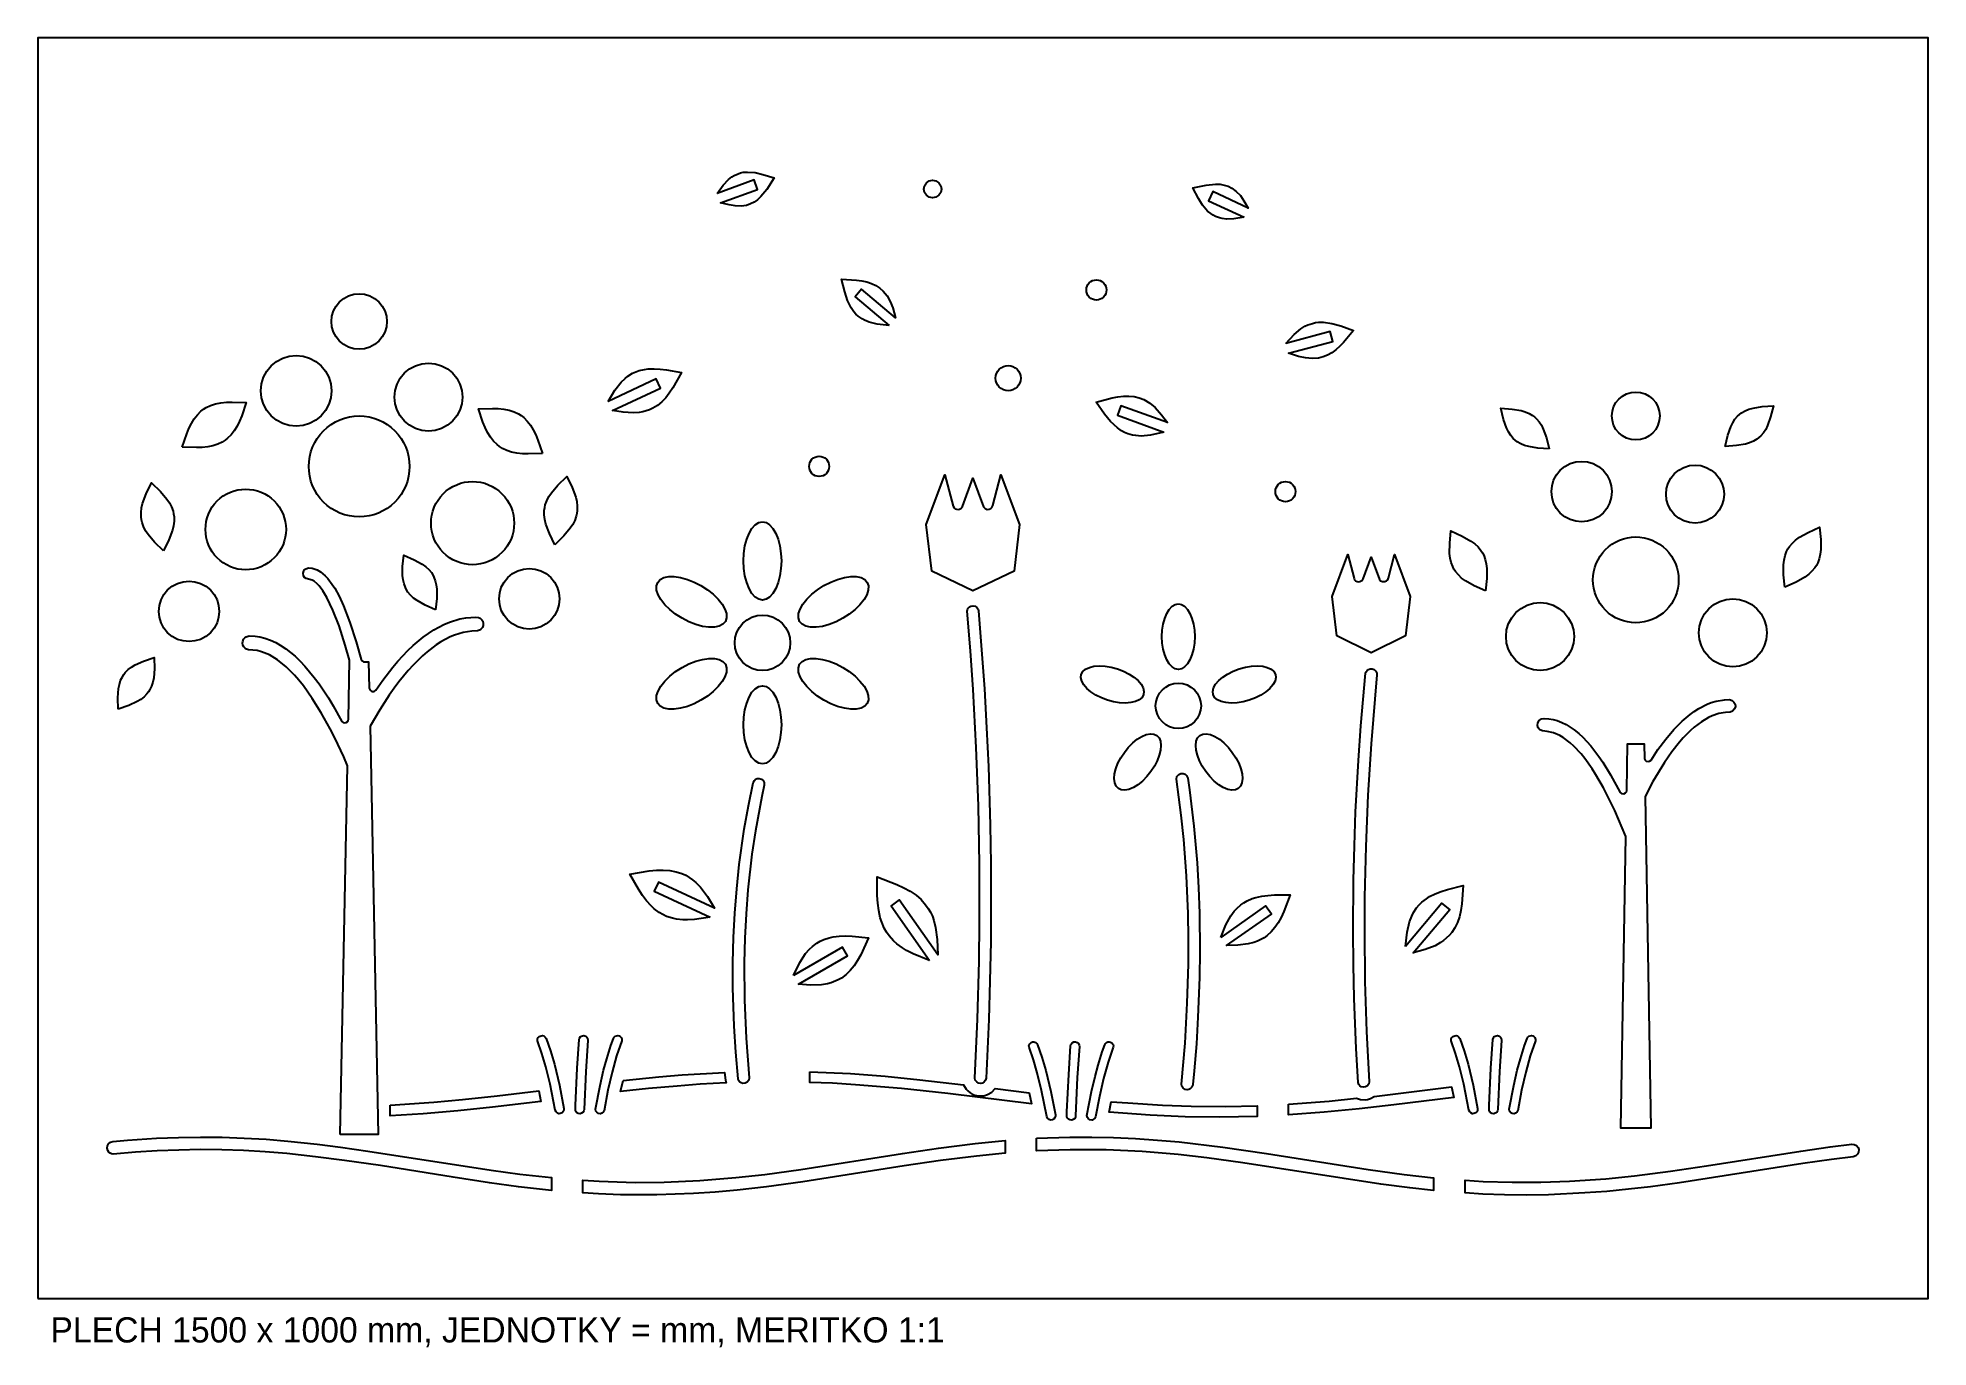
# Model space of a CAD drawing. Extents: x 0 to 1500, y -39 to 1000.
import ezdxf

# ---------------------------------------------------------------- set-up
doc = ezdxf.new("R2010")
doc.units = 0
doc.layers.add('CUT', color=1, linetype='Continuous')
doc.layers.add('SHEET', color=5, linetype='Continuous')

msp = doc.modelspace()

# ---------------------------------------------------------------- linework, layer by layer
at = {"layer": 'CUT'}
for points in [[(539.1, 876.6), (543.8, 883.2), (548, 887.6), (550.7, 889.7), (552.6, 890.9), (555.6, 892.2), (557.6, 892.9), (559.8, 893.3), (563.1, 893.5), (569.1, 893.1), (575.3, 891.7), (584.4, 888.9), (578.5, 879.8), (573.7, 874), (571.1, 871.6), (568.4, 869.7), (565.5, 868.2), (562.4, 867.1), (558, 866.5), (553.3, 866.6), (548.5, 867.4), (541.8, 869.1), (571.1, 879.8), (568.4, 887.3), (539.1, 876.6)], [(717, 880), (716.5, 877.3), (714.9, 875.1), (712.7, 873.5), (710, 873), (707.3, 873.5), (705.1, 875.1), (703.5, 877.3), (703, 880), (703.5, 882.7), (705.1, 884.9), (707.3, 886.5), (710, 887), (712.7, 886.5), (714.9, 884.9), (716.5, 882.7), (717, 880)], [(957.2, 857.6), (949.1, 856.3), (943.1, 856.1), (939.7, 856.6), (937.6, 857.1), (934.5, 858.2), (932.6, 859.2), (930.8, 860.5), (928.2, 862.6), (924.3, 867.2), (920.9, 872.6), (916.4, 881), (927, 883.2), (934.5, 883.9), (938.1, 883.8), (941.4, 883.2), (944.5, 882.2), (947.4, 880.8), (951, 878.1), (954.2, 874.8), (957.1, 870.8), (960.5, 864.8), (932.3, 878), (928.9, 870.8), (957.2, 857.6)], [(277, 775), (276.6, 770.7), (275.3, 766.6), (273.3, 762.8), (270.6, 759.4), (267.2, 756.7), (263.4, 754.7), (259.3, 753.4), (255, 753), (250.7, 753.4), (246.6, 754.7), (242.8, 756.7), (239.4, 759.4), (236.7, 762.8), (234.7, 766.6), (233.4, 770.7), (233, 775), (233.4, 779.3), (234.7, 783.4), (236.7, 787.2), (239.4, 790.6), (242.8, 793.3), (246.6, 795.3), (250.7, 796.6), (255, 797), (259.3, 796.6), (263.4, 795.3), (267.2, 793.3), (270.6, 790.6), (273.3, 787.2), (275.3, 783.4), (276.6, 779.3), (277, 775)], [(675.5, 771.7), (666.1, 772.8), (659.6, 774.5), (656.1, 776), (654, 777.2), (651, 779.3), (649.2, 780.9), (647.6, 782.7), (645.4, 785.8), (642.5, 791.7), (640.3, 798.5), (637.8, 808.6), (649.7, 807.8), (653.9, 807.2), (657.9, 806.3), (661.6, 805.1), (665, 803.5), (668.1, 801.5), (670.8, 799.1), (673.9, 795.2), (676.4, 790.7), (678.4, 785.7), (680.7, 777.9), (653.7, 800.5), (648.5, 794.4), (675.5, 771.7)], [(848, 800), (847.8, 798.4), (847.4, 796.9), (846.7, 795.6), (845.7, 794.3), (844.4, 793.3), (843.1, 792.6), (841.6, 792.2), (840, 792), (838.4, 792.2), (836.9, 792.6), (835.6, 793.3), (834.3, 794.3), (833.3, 795.6), (832.6, 796.9), (832.2, 798.4), (832, 800), (832.2, 801.6), (832.6, 803.1), (833.3, 804.4), (834.3, 805.7), (835.6, 806.7), (836.9, 807.4), (838.4, 807.8), (840, 808), (841.6, 807.8), (843.1, 807.4), (844.4, 806.7), (845.7, 805.7), (846.7, 804.4), (847.4, 803.1), (847.8, 801.6), (848, 800)], [(990.4, 757.5), (996.9, 764.7), (1002.2, 769.1), (1005.5, 771.2), (1007.8, 772.3), (1011.4, 773.5), (1013.8, 774.1), (1016.3, 774.4), (1020.2, 774.4), (1026.9, 773.4), (1033.9, 771.5), (1044, 767.8), (1036.1, 758.4), (1033.1, 755.3), (1029.9, 752.5), (1026.7, 750.1), (1023.3, 748.2), (1019.8, 746.8), (1016.2, 745.9), (1011.1, 745.6), (1005.8, 746), (1000.3, 747.2), (992.4, 749.8), (1027.6, 759.2), (1025.6, 767), (990.4, 757.5)], [(233, 720), (232.5, 714.5), (230.9, 709.3), (228.3, 704.4), (224.8, 700.2), (220.6, 696.7), (215.7, 694.1), (210.5, 692.5), (205, 692), (199.5, 692.5), (194.3, 694.1), (189.4, 696.7), (185.2, 700.2), (181.7, 704.4), (179.1, 709.3), (177.5, 714.5), (177, 720), (177.5, 725.5), (179.1, 730.7), (181.7, 735.6), (185.2, 739.8), (189.4, 743.3), (194.3, 745.9), (199.5, 747.5), (205, 748), (210.5, 747.5), (215.7, 745.9), (220.6, 743.3), (224.8, 739.8), (228.3, 735.6), (230.9, 730.7), (232.5, 725.5), (233, 720)], [(337, 715), (336.5, 709.7), (334.9, 704.7), (332.4, 700), (329.1, 695.9), (325, 692.6), (320.3, 690.1), (315.3, 688.5), (310, 688), (304.7, 688.5), (299.7, 690.1), (295, 692.6), (290.9, 695.9), (287.6, 700), (285.1, 704.7), (283.5, 709.7), (283, 715), (283.5, 720.3), (285.1, 725.3), (287.6, 730), (290.9, 734.1), (295, 737.4), (299.7, 739.9), (304.7, 741.5), (310, 742), (315.3, 741.5), (320.3, 739.9), (325, 737.4), (329.1, 734.1), (332.4, 730), (334.9, 725.3), (336.5, 720.3), (337, 715)], [(452.5, 711.6), (457.9, 720.4), (462.8, 726.7), (466, 729.8), (468.3, 731.6), (472, 733.9), (474.5, 735.1), (477.2, 736), (481.5, 737), (484.4, 737.3), (489, 737.5), (493.9, 737.2), (498.8, 736.6), (510.8, 734.4), (503.9, 722.3), (501.1, 718.2), (498.2, 714.5), (495.1, 711.2), (491.7, 708.4), (488, 706.1), (485.5, 704.9), (480, 703.3), (477.1, 702.8), (472.5, 702.5), (464.5, 703), (455.9, 704.3), (494, 722.1), (490.6, 729.4), (452.5, 711.6)], [(780, 730), (779.8, 728), (779.2, 726.2), (778.3, 724.4), (777.1, 722.9), (775.6, 721.7), (773.8, 720.8), (772, 720.2), (770, 720), (768, 720.2), (766.2, 720.8), (764.4, 721.7), (762.9, 722.9), (761.7, 724.4), (760.8, 726.2), (760.2, 728), (760, 730), (760.2, 732), (760.8, 733.8), (761.7, 735.6), (762.9, 737.1), (764.4, 738.3), (766.2, 739.2), (768, 739.8), (770, 740), (772, 739.8), (773.8, 739.2), (775.6, 738.3), (777.1, 737.1), (778.3, 735.6), (779.2, 733.8), (779.8, 732), (780, 730)], [(114.6, 675.2), (118.2, 685.8), (119.9, 690.1), (121.9, 694.1), (124.1, 697.7), (126.6, 700.9), (129.4, 703.7), (131.4, 705.3), (133.6, 706.7), (137.1, 708.3), (141, 709.6), (145.2, 710.4), (149.6, 710.9), (154.2, 711), (165.4, 710.8), (161.8, 700.2), (160.1, 695.9), (158.1, 691.9), (155.9, 688.3), (153.4, 685.1), (150.6, 682.3), (148.6, 680.7), (146.4, 679.3), (142.9, 677.7), (139, 676.4), (134.8, 675.6), (130.4, 675.1), (125.8, 675), (114.6, 675.2)], [(400.4, 670.2), (389.2, 670), (384.6, 670.1), (380.2, 670.6), (376, 671.4), (372.1, 672.7), (368.6, 674.3), (366.4, 675.7), (364.4, 677.3), (361.6, 680.1), (359.1, 683.3), (356.9, 686.9), (354.9, 690.9), (353.2, 695.2), (349.6, 705.8), (360.8, 706), (365.4, 705.9), (369.8, 705.4), (374, 704.6), (377.9, 703.3), (381.4, 701.7), (383.6, 700.3), (385.6, 698.7), (388.4, 695.9), (390.9, 692.7), (393.1, 689.1), (395.1, 685.1), (396.8, 680.8), (400.4, 670.2)], [(893.5, 687.2), (882.9, 684.8), (875.6, 684.1), (871.4, 684.4), (868.7, 684.8), (864.9, 685.9), (862.4, 686.9), (860, 688.2), (856.6, 690.6), (851.3, 695.5), (846.4, 701.5), (839.9, 710.9), (852.5, 714.3), (857.1, 715.2), (861.5, 715.7), (865.8, 715.8), (869.9, 715.4), (873.9, 714.5), (877.6, 713.1), (882.3, 710.3), (886.6, 706.6), (891.6, 701), (896.3, 694.7), (859.3, 708.1), (856.6, 700.6), (893.5, 687.2)], [(1199.2, 673.9), (1190.2, 674.6), (1183, 675.7), (1179.7, 676.7), (1176.7, 677.9), (1173.9, 679.5), (1172.3, 680.8), (1170.8, 682.2), (1168.7, 684.6), (1166.9, 687.4), (1165.4, 690.5), (1163, 697.3), (1160.8, 706.1), (1169.8, 705.4), (1177, 704.3), (1180.3, 703.3), (1183.3, 702.1), (1186.1, 700.5), (1187.7, 699.2), (1189.2, 697.8), (1191.3, 695.4), (1193.1, 692.6), (1194.6, 689.5), (1197, 682.7), (1199.2, 673.9)], [(1287, 700), (1286.6, 696.3), (1285.6, 692.7), (1283.8, 689.4), (1281.4, 686.6), (1278.6, 684.2), (1275.3, 682.4), (1271.7, 681.4), (1268, 681), (1264.3, 681.4), (1260.7, 682.4), (1257.4, 684.2), (1254.6, 686.6), (1252.2, 689.4), (1250.4, 692.7), (1249.4, 696.3), (1249, 700), (1249.4, 703.7), (1250.4, 707.3), (1252.2, 710.6), (1254.6, 713.4), (1257.4, 715.8), (1260.7, 717.6), (1264.3, 718.6), (1268, 719), (1271.7, 718.6), (1275.3, 717.6), (1278.6, 715.8), (1281.4, 713.4), (1283.8, 710.6), (1285.6, 707.3), (1286.6, 703.7), (1287, 700)], [(1338.8, 675.9), (1341, 684.7), (1343.4, 691.5), (1344.9, 694.6), (1346.7, 697.4), (1348.8, 699.8), (1350.3, 701.2), (1351.9, 702.5), (1354.7, 704.1), (1357.7, 705.3), (1361, 706.3), (1368.2, 707.4), (1377.2, 708.1), (1375, 699.3), (1372.6, 692.5), (1371.1, 689.4), (1369.3, 686.6), (1367.2, 684.2), (1365.7, 682.8), (1364.1, 681.5), (1361.3, 679.9), (1358.3, 678.7), (1355, 677.7), (1347.8, 676.6), (1338.8, 675.9)], [(295, 660), (294.8, 656.1), (294.2, 652.2), (293.3, 648.4), (292, 644.7), (290.3, 641.1), (288.3, 637.8), (285.9, 634.6), (283.3, 631.7), (280.4, 629.1), (277.2, 626.7), (273.9, 624.7), (270.3, 623), (266.6, 621.7), (262.8, 620.8), (258.9, 620.2), (255, 620), (251.1, 620.2), (247.2, 620.8), (243.4, 621.7), (239.7, 623), (236.1, 624.7), (232.8, 626.7), (229.6, 629.1), (226.7, 631.7), (224.1, 634.6), (221.7, 637.8), (219.7, 641.1), (218, 644.7), (216.7, 648.4), (215.8, 652.2), (215.2, 656.1), (215, 660), (215.2, 663.9), (215.8, 667.8), (216.7, 671.6), (218, 675.3), (219.7, 678.9), (221.7, 682.2), (224.1, 685.4), (226.7, 688.3), (229.6, 690.9), (232.8, 693.3), (236.1, 695.3), (239.7, 697), (243.4, 698.3), (247.2, 699.2), (251.1, 699.8), (255, 700), (258.9, 699.8), (262.8, 699.2), (266.6, 698.3), (270.3, 697), (273.9, 695.3), (277.2, 693.3), (280.4, 690.9), (283.3, 688.3), (285.9, 685.4), (288.3, 682.2), (290.3, 678.9), (292, 675.3), (293.3, 671.6), (294.2, 667.8), (294.8, 663.9), (295, 660)], [(628, 660), (627.8, 658.4), (627.4, 656.9), (626.7, 655.6), (625.7, 654.3), (624.4, 653.3), (623.1, 652.6), (621.6, 652.2), (620, 652), (618.4, 652.2), (616.9, 652.6), (615.6, 653.3), (614.3, 654.3), (613.3, 655.6), (612.6, 656.9), (612.2, 658.4), (612, 660), (612.2, 661.6), (612.6, 663.1), (613.3, 664.4), (614.3, 665.7), (615.6, 666.7), (616.9, 667.4), (618.4, 667.8), (620, 668), (621.6, 667.8), (623.1, 667.4), (624.4, 666.7), (625.7, 665.7), (626.7, 664.4), (627.4, 663.1), (627.8, 661.6), (628, 660)], [(1249, 640), (1248.5, 635.3), (1247.2, 630.8), (1245, 626.7), (1242, 623), (1238.3, 620), (1234.2, 617.8), (1229.7, 616.5), (1225, 616), (1220.3, 616.5), (1215.8, 617.8), (1211.7, 620), (1208, 623), (1205, 626.7), (1202.8, 630.8), (1201.5, 635.3), (1201, 640), (1201.5, 644.7), (1202.8, 649.2), (1205, 653.3), (1208, 657), (1211.7, 660), (1215.8, 662.2), (1220.3, 663.5), (1225, 664), (1229.7, 663.5), (1234.2, 662.2), (1238.3, 660), (1242, 657), (1245, 653.3), (1247.2, 649.2), (1248.5, 644.7), (1249, 640)], [(1338, 638), (1337.6, 633.5), (1336.2, 629.2), (1334.1, 625.2), (1331.3, 621.7), (1327.8, 618.9), (1323.8, 616.8), (1319.5, 615.4), (1315, 615), (1310.5, 615.4), (1306.2, 616.8), (1302.2, 618.9), (1298.7, 621.7), (1295.9, 625.2), (1293.8, 629.2), (1292.4, 633.5), (1292, 638), (1292.4, 642.5), (1293.8, 646.8), (1295.9, 650.8), (1298.7, 654.3), (1302.2, 657.1), (1306.2, 659.2), (1310.5, 660.6), (1315, 661), (1319.5, 660.6), (1323.8, 659.2), (1327.8, 657.1), (1331.3, 654.3), (1334.1, 650.8), (1336.2, 646.8), (1337.6, 642.5), (1338, 638)], [(99.8, 592.9), (92.7, 599.8), (87.6, 605.9), (85.5, 609), (83.9, 612.2), (82.7, 615.5), (82.2, 617.7), (81.9, 620), (81.9, 623.5), (82.3, 627.1), (83.2, 630.7), (86, 638.2), (90.2, 647.1), (97.3, 640.2), (102.4, 634.1), (104.5, 631), (106.1, 627.8), (107.3, 624.5), (107.8, 622.3), (108.1, 620), (108.1, 616.5), (107.7, 612.9), (106.8, 609.3), (104, 601.8), (99.8, 592.9)], [(378, 615), (377.8, 611.8), (377.4, 608.6), (376.6, 605.4), (375.5, 602.4), (374.1, 599.4), (372.4, 596.7), (370.5, 594.1), (368.3, 591.7), (365.9, 589.5), (363.3, 587.6), (360.6, 585.9), (357.6, 584.5), (354.6, 583.4), (351.4, 582.6), (348.2, 582.2), (345, 582), (341.8, 582.2), (338.6, 582.6), (335.4, 583.4), (332.4, 584.5), (329.4, 585.9), (326.7, 587.6), (324.1, 589.5), (321.7, 591.7), (319.5, 594.1), (317.6, 596.7), (315.9, 599.4), (314.5, 602.4), (313.4, 605.4), (312.6, 608.6), (312.2, 611.8), (312, 615), (312.2, 618.2), (312.6, 621.4), (313.4, 624.6), (314.5, 627.6), (315.9, 630.6), (317.6, 633.3), (319.5, 635.9), (321.7, 638.3), (324.1, 640.5), (326.7, 642.4), (329.4, 644.1), (332.4, 645.5), (335.4, 646.6), (338.6, 647.4), (341.8, 647.8), (345, 648), (348.2, 647.8), (351.4, 647.4), (354.6, 646.6), (357.6, 645.5), (360.6, 644.1), (363.3, 642.4), (365.9, 640.5), (368.3, 638.3), (370.5, 635.9), (372.4, 633.3), (374.1, 630.6), (375.5, 627.6), (376.6, 624.6), (377.4, 621.4), (377.8, 618.2), (378, 615)], [(410.2, 597.9), (406, 606.8), (403.2, 614.3), (402.3, 617.9), (401.9, 621.5), (401.9, 625), (402.2, 627.3), (402.7, 629.5), (403.9, 632.8), (405.5, 636), (407.6, 639.1), (412.7, 645.2), (419.8, 652.1), (424, 643.2), (426.8, 635.7), (427.7, 632.1), (428.1, 628.5), (428.1, 625), (427.8, 622.7), (427.3, 620.5), (426.1, 617.2), (424.5, 614), (422.4, 610.9), (417.3, 604.8), (410.2, 597.9)], [(705, 613.8), (719.8, 653.3), (726.3, 628.5), (727.1, 627.2), (728, 626.4), (729.1, 626), (730.3, 625.9), (731.4, 626.1), (732.4, 626.6), (733.7, 628.1), (742, 650.6), (750.5, 627.8), (751.6, 626.6), (753.3, 625.9), (754.9, 626), (756.3, 626.6), (757.1, 627.5), (757.8, 628.9), (764.2, 653.3), (779, 613.8), (774.6, 577), (742, 561.4), (709.5, 577), (705, 613.8)], [(998, 640), (997.8, 638.4), (997.4, 636.9), (996.7, 635.6), (995.7, 634.3), (994.4, 633.3), (993.1, 632.6), (991.6, 632.2), (990, 632), (988.4, 632.2), (986.9, 632.6), (985.6, 633.3), (984.3, 634.3), (983.3, 635.6), (982.6, 636.9), (982.2, 638.4), (982, 640), (982.2, 641.6), (982.6, 643.1), (983.3, 644.4), (984.3, 645.7), (985.6, 646.7), (986.9, 647.4), (988.4, 647.8), (990, 648), (991.6, 647.8), (993.1, 647.4), (994.4, 646.7), (995.7, 645.7), (996.7, 644.4), (997.4, 643.1), (997.8, 641.6), (998, 640)], [(197, 610), (196.8, 606.9), (196.4, 603.8), (195.6, 600.7), (194.6, 597.8), (193.2, 594.9), (191.6, 592.2), (189.7, 589.7), (187.6, 587.4), (185.3, 585.3), (182.8, 583.4), (180.1, 581.8), (177.2, 580.4), (174.3, 579.4), (171.2, 578.6), (168.1, 578.2), (165, 578), (161.9, 578.2), (158.8, 578.6), (155.7, 579.4), (152.8, 580.4), (149.9, 581.8), (147.2, 583.4), (144.7, 585.3), (142.4, 587.4), (140.3, 589.7), (138.4, 592.2), (136.8, 594.9), (135.4, 597.8), (134.4, 600.7), (133.6, 603.8), (133.2, 606.9), (133, 610), (133.2, 613.1), (133.6, 616.2), (134.4, 619.3), (135.4, 622.2), (136.8, 625.1), (138.4, 627.8), (140.3, 630.3), (142.4, 632.6), (144.7, 634.7), (147.2, 636.6), (149.9, 638.2), (152.8, 639.6), (155.7, 640.6), (158.8, 641.4), (161.9, 641.8), (165, 642), (168.1, 641.8), (171.2, 641.4), (174.3, 640.6), (177.2, 639.6), (180.1, 638.2), (182.8, 636.6), (185.3, 634.7), (187.6, 632.6), (189.7, 630.3), (191.6, 627.8), (193.2, 625.1), (194.6, 622.2), (195.6, 619.3), (196.4, 616.2), (196.8, 613.1), (197, 610)], [(575, 616), (577.9, 615.4), (580.7, 613.6), (583.3, 610.8), (585.6, 606.9), (587.5, 602.2), (588.9, 596.9), (589.7, 591), (590, 585), (589.7, 579), (588.9, 573.1), (587.5, 567.8), (585.6, 563.1), (583.3, 559.2), (580.7, 556.4), (577.9, 554.6), (575, 554), (572.1, 554.6), (569.3, 556.4), (566.7, 559.2), (564.4, 563.1), (562.5, 567.8), (561.1, 573.1), (560.3, 579), (560, 585), (560.3, 591), (561.1, 596.9), (562.5, 602.2), (564.4, 606.9), (566.7, 610.8), (569.3, 613.6), (572.1, 615.4), (575, 616)], [(1148.8, 561.2), (1139.8, 565.3), (1132.8, 569.2), (1129.8, 571.4), (1127.2, 573.9), (1125, 576.6), (1123.7, 578.5), (1122.7, 580.5), (1121.5, 583.8), (1120.7, 587.3), (1120.2, 591), (1120.3, 599), (1121.2, 608.8), (1130.2, 604.7), (1137.2, 600.8), (1140.2, 598.6), (1142.8, 596.1), (1145, 593.4), (1146.3, 591.5), (1147.3, 589.5), (1148.5, 586.2), (1149.3, 582.7), (1149.8, 579), (1149.7, 571), (1148.8, 561.2)], [(1302, 570), (1301.8, 566.7), (1301.3, 563.4), (1300.5, 560.1), (1299.4, 557), (1298, 554), (1296.3, 551.1), (1294.3, 548.4), (1292, 546), (1289.6, 543.7), (1286.9, 541.7), (1284, 540), (1281, 538.6), (1277.9, 537.5), (1274.6, 536.7), (1271.3, 536.2), (1268, 536), (1264.7, 536.2), (1261.4, 536.7), (1258.1, 537.5), (1255, 538.6), (1252, 540), (1249.1, 541.7), (1246.4, 543.7), (1244, 546), (1241.7, 548.4), (1239.7, 551.1), (1238, 554), (1236.6, 557), (1235.5, 560.1), (1234.7, 563.4), (1234.2, 566.7), (1234, 570), (1234.2, 573.3), (1234.7, 576.6), (1235.5, 579.9), (1236.6, 583), (1238, 586), (1239.7, 588.9), (1241.7, 591.6), (1244, 594), (1246.4, 596.3), (1249.1, 598.3), (1252, 600), (1255, 601.4), (1258.1, 602.5), (1261.4, 603.3), (1264.7, 603.8), (1268, 604), (1271.3, 603.8), (1274.6, 603.3), (1277.9, 602.5), (1281, 601.4), (1284, 600), (1286.9, 598.3), (1289.6, 596.3), (1292, 594), (1294.3, 591.6), (1296.3, 588.9), (1298, 586), (1299.4, 583), (1300.5, 579.9), (1301.3, 576.6), (1301.8, 573.3), (1302, 570)], [(1386.2, 564.2), (1385.3, 574), (1385.2, 582), (1385.7, 585.7), (1386.5, 589.2), (1387.7, 592.5), (1388.7, 594.5), (1390, 596.4), (1392.2, 599.1), (1394.8, 601.6), (1397.8, 603.8), (1404.8, 607.7), (1413.8, 611.8), (1414.7, 602), (1414.8, 594), (1414.3, 590.3), (1413.5, 586.8), (1412.3, 583.5), (1411.3, 581.5), (1410, 579.6), (1407.8, 576.9), (1405.2, 574.4), (1402.2, 572.2), (1395.2, 568.3), (1386.2, 564.2)], [(315.5, 546.3), (307.3, 550), (300.9, 553.6), (298.2, 555.6), (295.8, 557.8), (293.7, 560.2), (292.6, 562), (291.7, 563.9), (290.6, 566.8), (289.8, 570), (289.5, 573.4), (289.5, 580.7), (290.5, 589.7), (298.7, 586), (305.1, 582.4), (307.8, 580.4), (310.2, 578.2), (312.3, 575.8), (313.4, 574), (314.3, 572.1), (315.4, 569.2), (316.2, 566), (316.5, 562.6), (316.5, 555.3), (315.5, 546.3)], [(1027, 556.7), (1039.4, 590.2), (1044.4, 571.1), (1044.9, 570.1), (1045.7, 569.3), (1046.8, 568.7), (1047.9, 568.5), (1049.1, 568.6), (1050.2, 569.1), (1051.1, 569.8), (1051.7, 570.8), (1058, 587.9), (1064.5, 570.4), (1065.5, 569.3), (1066.9, 568.6), (1068.9, 568.6), (1070.3, 569.3), (1071.1, 570.1), (1071.8, 571.5), (1076.6, 590.2), (1089, 556.7), (1085.3, 525.5), (1058, 512.2), (1030.8, 525.5), (1027, 556.7)], [(240, 130), (245.8, 422.5), (242.7, 429.5), (235.6, 444.6), (232, 451.7), (224.9, 464.5), (217.8, 476), (210.8, 485.8), (207.2, 490.3), (203.7, 494.3), (197, 501.1), (190.1, 506.6), (183.8, 510.5), (177.4, 513), (174, 513.9), (167.1, 514.6), (165.7, 515), (164.5, 515.8), (163.5, 516.8), (162.8, 518.2), (162.5, 519.7), (162.6, 521.1), (163.3, 522.9), (164.2, 524), (165.4, 524.8), (167.7, 525.5), (172.4, 525.3), (176.1, 524.7), (180.2, 523.7), (184.7, 522.1), (188.8, 520.3), (192.4, 518.3), (196.7, 515.4), (204.2, 509.4), (208.2, 505.6), (212, 501.5), (219.4, 492.6), (223.3, 487.4), (230.6, 476.3), (234.4, 470), (241.3, 457.7), (242.4, 456.9), (243.6, 456.6), (244.7, 456.9), (245.9, 457.7), (246.3, 458.5), (246.6, 459.6), (247.4, 506.2), (244, 518.2), (239.1, 533.4), (234.2, 546), (229.4, 556), (226.2, 561.3), (223.3, 565.2), (221.7, 566.9), (219.3, 568.9), (217.8, 569.8), (212.9, 571.1), (211.6, 572), (210.9, 573.2), (210.5, 575.3), (211.1, 577.1), (211.7, 578.1), (212.7, 578.8), (214.7, 579.5), (217.8, 579.2), (221.8, 577.9), (224.4, 576.4), (228, 573.3), (230.2, 571), (233.7, 566.3), (235.6, 563.3), (239, 557.1), (242.5, 549.5), (247.6, 536.3), (252.6, 520.8), (256.7, 506.7), (257.4, 505.7), (258.5, 505.1), (262.5, 505), (262.9, 484), (263.6, 482.4), (265.1, 481.5), (266.8, 481.5), (268.2, 482.5), (273.9, 490.5), (281.7, 500.7), (285.8, 505.5), (293.7, 513.9), (297.9, 517.9), (305.8, 524.5), (314.3, 530.3), (322.3, 534.6), (326.8, 536.5), (334.9, 539), (339.7, 539.9), (347.7, 540.5), (349.8, 540.2), (351.1, 539.5), (352.3, 538.4), (353, 537.2), (353.5, 535.3), (353.3, 533.7), (352.8, 532.3), (351.6, 530.8), (350.4, 530), (348.8, 529.6), (344.4, 529.4), (337.5, 528.3), (330.7, 526.2), (327.1, 524.7), (319.9, 520.9), (316.2, 518.5), (309, 513), (305.3, 509.7), (297.8, 502.4), (294, 498.1), (286.5, 489), (282.7, 484), (278.9, 478.6), (271.3, 467), (263.6, 454), (270, 130), (240, 130)], [(414, 555), (413.5, 550.3), (412.2, 545.8), (410, 541.7), (407, 538), (403.3, 535), (399.2, 532.8), (394.7, 531.5), (390, 531), (385.3, 531.5), (380.8, 532.8), (376.7, 535), (373, 538), (370, 541.7), (367.8, 545.8), (366.5, 550.3), (366, 555), (366.5, 559.7), (367.8, 564.2), (370, 568.3), (373, 572), (376.7, 575), (380.8, 577.2), (385.3, 578.5), (390, 579), (394.7, 578.5), (399.2, 577.2), (403.3, 575), (407, 572), (410, 568.3), (412.2, 564.2), (413.5, 559.7), (414, 555)], [(491.9, 568), (493.8, 570.2), (496.8, 571.8), (500.6, 572.6), (505, 572.6), (510, 571.9), (515.4, 570.4), (520.8, 568.3), (526.2, 565.5), (531.3, 562.2), (535.9, 558.6), (539.9, 554.7), (543, 550.7), (545.2, 546.8), (546.4, 543.2), (546.5, 539.8), (545.6, 537), (543.6, 534.8), (540.6, 533.2), (536.9, 532.4), (532.4, 532.4), (527.4, 533.1), (522.1, 534.6), (516.6, 536.7), (511.2, 539.5), (506.1, 542.8), (501.5, 546.4), (497.6, 550.3), (494.4, 554.3), (492.2, 558.2), (491, 561.8), (490.9, 565.2), (491.9, 568)], [(658.1, 568), (659.1, 565.2), (659, 561.8), (657.8, 558.2), (655.6, 554.3), (652.4, 550.3), (648.5, 546.4), (643.9, 542.8), (638.8, 539.5), (633.4, 536.7), (627.9, 534.6), (622.6, 533.1), (617.6, 532.4), (613.1, 532.4), (609.4, 533.2), (606.4, 534.8), (604.4, 537), (603.5, 539.8), (603.6, 543.2), (604.8, 546.8), (607, 550.7), (610.1, 554.7), (614.1, 558.6), (618.7, 562.2), (623.8, 565.5), (629.2, 568.3), (634.6, 570.4), (640, 571.9), (645, 572.6), (649.4, 572.6), (653.2, 571.8), (656.2, 570.2), (658.1, 568)], [(144, 545), (143.5, 540.3), (142.2, 535.8), (140, 531.7), (137, 528), (133.3, 525), (129.2, 522.8), (124.7, 521.5), (120, 521), (115.3, 521.5), (110.8, 522.8), (106.7, 525), (103, 528), (100, 531.7), (97.8, 535.8), (96.5, 540.3), (96, 545), (96.5, 549.7), (97.8, 554.2), (100, 558.3), (103, 562), (106.7, 565), (110.8, 567.2), (115.3, 568.5), (120, 569), (124.7, 568.5), (129.2, 567.2), (133.3, 565), (137, 562), (140, 558.3), (142.2, 554.2), (143.5, 549.7), (144, 545)], [(1372, 528), (1371.5, 522.7), (1369.9, 517.7), (1367.4, 513), (1364.1, 508.9), (1360, 505.6), (1355.3, 503.1), (1350.3, 501.5), (1345, 501), (1339.7, 501.5), (1334.7, 503.1), (1330, 505.6), (1325.9, 508.9), (1322.6, 513), (1320.1, 517.7), (1318.5, 522.7), (1318, 528), (1318.5, 533.3), (1320.1, 538.3), (1322.6, 543), (1325.9, 547.1), (1330, 550.4), (1334.7, 552.9), (1339.7, 554.5), (1345, 555), (1350.3, 554.5), (1355.3, 552.9), (1360, 550.4), (1364.1, 547.1), (1367.4, 543), (1369.9, 538.3), (1371.5, 533.3), (1372, 528)], [(597, 520), (596.6, 515.7), (595.3, 511.6), (593.3, 507.8), (590.6, 504.4), (587.2, 501.7), (583.4, 499.7), (579.3, 498.4), (575, 498), (570.7, 498.4), (566.6, 499.7), (562.8, 501.7), (559.4, 504.4), (556.7, 507.8), (554.7, 511.6), (553.4, 515.7), (553, 520), (553.4, 524.3), (554.7, 528.4), (556.7, 532.2), (559.4, 535.6), (562.8, 538.3), (566.6, 540.3), (570.7, 541.6), (575, 542), (579.3, 541.6), (583.4, 540.3), (587.2, 538.3), (590.6, 535.6), (593.3, 532.2), (595.3, 528.4), (596.6, 524.3), (597, 520)], [(746.5, 545.4), (751.1, 483.6), (752.9, 452.7), (754.3, 421.9), (755.7, 375.5), (756.2, 344.6), (756.3, 313.8), (756.1, 282.8), (755.5, 252), (754.6, 221.1), (752.5, 174.8), (752.1, 173.1), (751, 171.7), (749.5, 170.8), (748.2, 170.5), (746.5, 170.8), (745, 171.7), (743.9, 173.1), (743.5, 174.8), (745.6, 221.4), (746.9, 267.6), (747.3, 298.4), (747.2, 344.5), (746.3, 390.7), (744.6, 436.9), (742.1, 483.1), (740, 513.8), (737.5, 545.1), (737.7, 546.4), (738.3, 547.6), (739.2, 548.5), (740.3, 549.2), (742.1, 549.5), (743.8, 549.1), (745.2, 548.1), (746.2, 546.7), (746.5, 545.4)], [(905, 551), (907.5, 550.5), (910, 549), (912.2, 546.6), (914.2, 543.4), (915.8, 539.4), (917, 534.9), (917.8, 530.1), (918, 525), (917.8, 519.9), (917, 515.1), (915.8, 510.6), (914.2, 506.6), (912.2, 503.4), (910, 501), (907.5, 499.5), (905, 499), (902.5, 499.5), (900, 501), (897.8, 503.4), (895.8, 506.6), (894.2, 510.6), (893, 515.1), (892.2, 519.9), (892, 525), (892.2, 530.1), (893, 534.9), (894.2, 539.4), (895.8, 543.4), (897.8, 546.6), (900, 549), (902.5, 550.5), (905, 551)], [(1219, 525), (1218.5, 519.7), (1216.9, 514.7), (1214.4, 510), (1211.1, 505.9), (1207, 502.6), (1202.3, 500.1), (1197.3, 498.5), (1192, 498), (1186.7, 498.5), (1181.7, 500.1), (1177, 502.6), (1172.9, 505.9), (1169.6, 510), (1167.1, 514.7), (1165.5, 519.7), (1165, 525), (1165.5, 530.3), (1167.1, 535.3), (1169.6, 540), (1172.9, 544.1), (1177, 547.4), (1181.7, 549.9), (1186.7, 551.5), (1192, 552), (1197.3, 551.5), (1202.3, 549.9), (1207, 547.4), (1211.1, 544.1), (1214.4, 540), (1216.9, 535.3), (1218.5, 530.3), (1219, 525)], [(63.7, 467.5), (63.5, 476.5), (64, 483.8), (64.7, 487.1), (65.7, 490.3), (67.1, 493.1), (68.2, 494.9), (69.4, 496.5), (71.7, 498.8), (74.3, 500.8), (77.2, 502.6), (83.8, 505.6), (92.3, 508.5), (92.5, 499.5), (92, 492.2), (91.3, 488.9), (90.3, 485.7), (88.9, 482.9), (87.8, 481.1), (86.6, 479.5), (84.3, 477.2), (81.7, 475.2), (78.8, 473.4), (72.2, 470.4), (63.7, 467.5)], [(491.9, 472), (490.9, 474.8), (491, 478.2), (492.2, 481.8), (494.4, 485.7), (497.6, 489.7), (501.5, 493.6), (506.1, 497.2), (511.2, 500.5), (516.6, 503.3), (522.1, 505.4), (527.4, 506.9), (532.4, 507.6), (536.9, 507.6), (540.6, 506.8), (543.6, 505.2), (545.6, 503), (546.5, 500.2), (546.4, 496.8), (545.2, 493.2), (543, 489.3), (539.9, 485.3), (535.9, 481.4), (531.3, 477.8), (526.2, 474.5), (520.8, 471.7), (515.4, 469.6), (510, 468.1), (505, 467.4), (500.6, 467.4), (496.8, 468.2), (493.8, 469.8), (491.9, 472)], [(658.1, 472), (656.2, 469.8), (653.2, 468.2), (649.4, 467.4), (645, 467.4), (640, 468.1), (634.6, 469.6), (629.2, 471.7), (623.8, 474.5), (618.7, 477.8), (614.1, 481.4), (610.1, 485.3), (607, 489.3), (604.8, 493.2), (603.6, 496.8), (603.5, 500.2), (604.4, 503), (606.4, 505.2), (609.4, 506.8), (613.1, 507.6), (617.6, 507.6), (622.6, 506.9), (627.9, 505.4), (633.4, 503.3), (638.8, 500.5), (643.9, 497.2), (648.5, 493.6), (652.4, 489.7), (655.6, 485.7), (657.8, 481.8), (659, 478.2), (659.1, 474.8), (658.1, 472)], [(828, 495), (829.2, 497.3), (831.4, 499.2), (834.4, 500.5), (838, 501.4), (842.3, 501.7), (846.9, 501.5), (851.8, 500.7), (856.7, 499.4), (861.5, 497.6), (865.9, 495.3), (869.8, 492.8), (873, 490.1), (875.5, 487.2), (877.1, 484.3), (877.7, 481.5), (877.4, 479), (876.2, 476.7), (874, 474.8), (871, 473.4), (867.3, 472.6), (863.1, 472.3), (858.4, 472.5), (853.6, 473.3), (848.7, 474.6), (843.9, 476.4), (839.5, 478.6), (835.6, 481.2), (832.4, 483.9), (829.9, 486.8), (828.3, 489.7), (827.7, 492.5), (828, 495)], [(982, 495), (982.3, 492.5), (981.7, 489.7), (980.1, 486.8), (977.6, 483.9), (974.4, 481.2), (970.5, 478.6), (966.1, 476.4), (961.3, 474.6), (956.4, 473.3), (951.6, 472.5), (946.9, 472.3), (942.7, 472.6), (939, 473.4), (936, 474.8), (933.8, 476.7), (932.6, 479), (932.3, 481.5), (932.9, 484.3), (934.5, 487.2), (937, 490.1), (940.2, 492.8), (944.1, 495.3), (948.5, 497.6), (953.3, 499.4), (958.2, 500.7), (963.1, 501.5), (967.7, 501.7), (972, 501.4), (975.6, 500.5), (978.6, 499.2), (980.8, 497.3), (982, 495)], [(1062.5, 494.6), (1057.9, 439.9), (1055.4, 399.1), (1053.7, 358.6), (1052.8, 318.3), (1052.7, 291.5), (1053.1, 251.5), (1054.4, 211.8), (1056.5, 171.8), (1056.1, 170.1), (1055.1, 168.7), (1053.6, 167.8), (1051.8, 167.5), (1050.1, 167.9), (1049, 168.6), (1048.2, 169.6), (1047.6, 171.3), (1046, 198.2), (1044.5, 238), (1043.9, 264.7), (1043.7, 291.5), (1044, 331.8), (1044.7, 358.9), (1045.7, 386), (1048, 426.8), (1049.9, 454.2), (1053.6, 495.9), (1054, 497.1), (1054.8, 498.2), (1055.9, 499), (1057.1, 499.4), (1058.9, 499.4), (1060.5, 498.8), (1061.7, 497.5), (1062.4, 495.9), (1062.5, 494.6)], [(575, 424), (572.1, 424.6), (569.3, 426.4), (566.7, 429.2), (564.4, 433.1), (562.5, 437.8), (561.1, 443.1), (560.3, 449), (560, 455), (560.3, 461), (561.1, 466.9), (562.5, 472.2), (564.4, 476.9), (566.7, 480.8), (569.3, 483.6), (572.1, 485.4), (575, 486), (577.9, 485.4), (580.7, 483.6), (583.3, 480.8), (585.6, 476.9), (587.5, 472.2), (588.9, 466.9), (589.7, 461), (590, 455), (589.7, 449), (588.9, 443.1), (587.5, 437.8), (585.6, 433.1), (583.3, 429.2), (580.7, 426.4), (577.9, 424.6), (575, 424)], [(923, 470), (922.7, 466.5), (921.6, 463.1), (920, 460), (917.7, 457.3), (915, 455), (911.9, 453.4), (908.5, 452.3), (905, 452), (901.5, 452.3), (898.1, 453.4), (895, 455), (892.3, 457.3), (890, 460), (888.4, 463.1), (887.3, 466.5), (887, 470), (887.3, 473.5), (888.4, 476.9), (890, 480), (892.3, 482.7), (895, 485), (898.1, 486.6), (901.5, 487.7), (905, 488), (908.5, 487.7), (911.9, 486.6), (915, 485), (917.7, 482.7), (920, 480), (921.6, 476.9), (922.7, 473.5), (923, 470)], [(1248, 415.3), (1255.7, 401.2), (1256.6, 400.5), (1258.4, 400.3), (1259.9, 401.1), (1260.5, 401.8), (1260.8, 402.9), (1261.5, 440), (1274.5, 440), (1274.8, 428), (1275.4, 427), (1276.3, 426.2), (1277.8, 425.9), (1278.9, 426.2), (1280.1, 427), (1285.5, 435.3), (1291.8, 443.7), (1298.2, 451.3), (1304.8, 458), (1311.1, 463.3), (1314.4, 465.7), (1318, 468), (1324.5, 471.3), (1327.9, 472.6), (1331.7, 473.7), (1338.3, 474.8), (1342.3, 475), (1344.4, 474.4), (1345.9, 473.1), (1346.8, 471.4), (1347, 469.5), (1346.4, 467.6), (1344.8, 465.8), (1342.8, 465.1), (1339.2, 464.9), (1333.9, 463.9), (1328.6, 462.2), (1325.7, 460.8), (1320.1, 457.5), (1314.4, 453.2), (1311.4, 450.5), (1305.7, 444.7), (1302.6, 441.2), (1296.7, 433.7), (1290.7, 425), (1281.6, 410.1), (1275.3, 398.1), (1280, 135), (1256, 135), (1260, 366.5), (1251.3, 386.9), (1245.3, 399.3), (1242.3, 405), (1236.4, 415.2), (1233.4, 420), (1227.6, 428.2), (1224.6, 431.9), (1218.9, 438), (1216, 440.7), (1210.4, 444.9), (1207.7, 446.5), (1202.7, 448.7), (1197.7, 449.8), (1194, 450.1), (1191.8, 451.1), (1190.6, 452.7), (1190, 454.5), (1190.2, 456.5), (1191.3, 458.3), (1193.2, 459.7), (1195.2, 460), (1198.9, 459.8), (1202.4, 459.2), (1205.5, 458.3), (1209.3, 456.9), (1212.8, 455.2), (1219.2, 451), (1222.7, 448.1), (1226, 445.1), (1232.2, 438.4), (1238.7, 430), (1241.8, 425.3), (1248, 415.3)], [(857.4, 404.5), (855.6, 406.4), (854.5, 409), (854.1, 412.3), (854.4, 416), (855.4, 420.2), (857.1, 424.5), (859.4, 428.9), (862.2, 433.1), (865.3, 437.1), (868.8, 440.6), (872.4, 443.5), (876, 445.8), (879.5, 447.2), (882.8, 447.9), (885.6, 447.6), (888, 446.5), (889.7, 444.6), (890.8, 442), (891.2, 438.7), (890.9, 435), (889.9, 430.8), (888.2, 426.5), (886, 422.1), (883.2, 417.9), (880, 413.9), (876.5, 410.4), (872.9, 407.5), (869.3, 405.2), (865.8, 403.8), (862.6, 403.1), (859.7, 403.4), (857.4, 404.5)], [(952.6, 404.5), (950.3, 403.4), (947.4, 403.1), (944.2, 403.8), (940.7, 405.2), (937.1, 407.5), (933.5, 410.4), (930, 413.9), (926.8, 417.9), (924, 422.1), (921.8, 426.5), (920.1, 430.8), (919.1, 435), (918.8, 438.7), (919.2, 442), (920.3, 444.6), (922, 446.5), (924.4, 447.6), (927.2, 447.9), (930.5, 447.2), (934, 445.8), (937.6, 443.5), (941.2, 440.6), (944.7, 437.1), (947.8, 433.1), (950.6, 428.9), (952.9, 424.5), (954.6, 420.2), (955.6, 416), (955.9, 412.3), (955.5, 409), (954.4, 406.4), (952.6, 404.5)], [(574.5, 398.1), (569.4, 370.8), (566.7, 352.3), (563.5, 324.2), (562.1, 305.1), (561.1, 285.8), (560.6, 266.3), (560.7, 236.5), (562.1, 206.3), (564.5, 175), (564.1, 173.2), (562.8, 171.5), (561.3, 170.7), (559.5, 170.5), (558.2, 170.9), (557.1, 171.5), (556, 172.9), (555.6, 174.2), (553.8, 195.4), (552.5, 216), (551.6, 246.4), (551.6, 266.4), (552.1, 286.2), (553.1, 305.7), (554.6, 325), (556.6, 344.1), (560.6, 372.3), (563.8, 390.7), (567.6, 408.9), (568.6, 410.9), (569.6, 411.8), (570.8, 412.3), (572.5, 412.5), (574.2, 411.9), (575.5, 410.8), (576.3, 409.2), (576.4, 407.1), (574.5, 398.1)], [(913.8, 403.3), (917.3, 374.6), (919.9, 345.4), (921, 325.7), (921.8, 305.7), (922.1, 275.2), (921.8, 254.5), (920.6, 223.2), (919.3, 201.9), (917.5, 180.4), (916.5, 169.6), (916.2, 168.3), (915.5, 167.2), (914.5, 166.3), (913.3, 165.7), (912, 165.5), (910.3, 165.8), (908.8, 166.8), (907.8, 168.3), (907.5, 170), (910.3, 202.5), (912.1, 234.1), (913, 265), (913.1, 285.4), (912.8, 305.4), (911.5, 335.1), (909.3, 364.1), (907.3, 383.2), (903.5, 411.8), (903.9, 413.9), (905.3, 415.6), (906.9, 416.4), (908.7, 416.4), (910.3, 415.9), (911.6, 414.7), (912.5, 412.6), (913.8, 403.3)], [(533.6, 302.3), (521, 300.5), (515.5, 300.2), (511.9, 300.3), (506.8, 300.8), (503.5, 301.5), (498.9, 303), (495.9, 304.4), (493.1, 306.1), (489.1, 309), (486.6, 311.4), (483.1, 315.3), (479.8, 319.7), (476.6, 324.5), (469.7, 336.5), (485.2, 339.1), (490.9, 339.7), (496.3, 339.8), (501.5, 339.4), (506.5, 338.5), (511.1, 337), (514.1, 335.6), (519.6, 332), (522.1, 329.8), (525.8, 326.1), (531.3, 318.8), (537, 309.5), (492.6, 330.2), (489.2, 323), (533.6, 302.3)], [(707.5, 268), (694.6, 273.3), (689.3, 276), (686.1, 278), (681.6, 281.3), (679, 283.7), (675.5, 287.7), (673.5, 290.6), (671.7, 293.6), (669.6, 298.5), (668.5, 302), (667.3, 307.6), (666.5, 313.4), (666.1, 319.5), (665.9, 334.4), (681.7, 328.4), (687.2, 325.8), (692.3, 323), (696.9, 319.8), (701, 316.3), (704.5, 312.3), (706.5, 309.4), (708.3, 306.4), (709.8, 303.2), (711, 299.7), (712.4, 294.3), (713.7, 284.6), (714.1, 272.6), (683.6, 316.1), (677.1, 311.5), (707.5, 268)], [(938.7, 286.4), (942.7, 296.3), (946.6, 303.4), (949.4, 307.1), (951.4, 309.3), (954.6, 312.2), (957, 313.9), (959.6, 315.4), (963.7, 317.1), (966.6, 318), (971.2, 319.1), (976.1, 319.7), (981.2, 320), (993.7, 320.1), (988.7, 306.8), (986.6, 302.2), (984.2, 298), (981.6, 294.1), (978.6, 290.7), (975.4, 287.8), (973, 286.1), (967.7, 283.4), (964.9, 282.4), (960.3, 281.2), (952.2, 280.2), (943.3, 279.9), (978.8, 304.8), (974.2, 311.3), (938.7, 286.4)], [(1085.3, 279.2), (1086.6, 290.6), (1088.5, 298.7), (1090.2, 303.2), (1091.6, 306), (1094, 309.8), (1096, 312.1), (1098.1, 314.2), (1101.8, 317), (1104.4, 318.7), (1108.8, 320.9), (1113.6, 322.7), (1118.6, 324.4), (1131.1, 327.6), (1129.9, 312.9), (1129.1, 307.7), (1128, 302.8), (1126.4, 298.2), (1124.4, 294), (1122, 290.2), (1120, 287.9), (1115.5, 283.9), (1112.9, 282.2), (1108.7, 279.8), (1100.8, 276.7), (1091.4, 274), (1120.3, 308.5), (1114.2, 313.6), (1085.3, 279.2)], [(599.6, 256.2), (604.6, 266.5), (609.2, 273.5), (612.4, 277.1), (614.6, 279.2), (618.2, 281.9), (620.8, 283.4), (623.6, 284.7), (627.9, 286.1), (631, 286.8), (635.9, 287.3), (641, 287.5), (646.3, 287.3), (659.2, 286), (653, 272.6), (650.5, 268), (647.7, 263.8), (644.7, 260), (641.4, 256.8), (637.8, 254.1), (635.2, 252.6), (629.6, 250.3), (626.5, 249.5), (621.8, 248.8), (613.2, 248.6), (603.6, 249.3), (642.5, 271.7), (638.5, 278.7), (599.6, 256.2)], [(410.6, 149.4), (406.5, 170), (403.1, 183.8), (400, 194.3), (396.6, 204.3), (396.6, 205.9), (397.1, 206.9), (397.8, 207.7), (399.3, 208.4), (400.4, 208.5), (401.4, 208.2), (402.7, 207.2), (403.3, 206.2), (406.7, 196.4), (409.9, 185.7), (413.9, 169.1), (417.4, 150.6), (417.5, 149.5), (417.1, 148.5), (416.1, 147.2), (414.6, 146.6), (413.5, 146.5), (412.5, 146.9), (411.2, 147.9), (410.6, 149.4)], [(426.6, 152.9), (428, 182.7), (429.5, 205.3), (429.8, 206.3), (430.7, 207.7), (432.2, 208.4), (433.3, 208.5), (434.8, 208), (435.7, 207.3), (436.2, 206.3), (436.5, 204.7), (434.8, 180.1), (433.5, 149.9), (433.3, 148.8), (432.8, 147.8), (431.5, 146.8), (430.4, 146.5), (428.8, 146.7), (427.8, 147.2), (427.1, 148), (426.6, 149), (426.6, 152.9)], [(442.5, 150), (446.1, 169), (448.9, 181.1), (451.4, 190.1), (454.6, 200.5), (456.7, 206.2), (457.3, 207.2), (458.1, 207.9), (459.1, 208.4), (460.2, 208.5), (461.2, 208.3), (462.2, 207.7), (462.9, 206.9), (463.4, 205.9), (463.4, 204.3), (459.3, 192.3), (455.7, 179.4), (452.4, 165.1), (449.3, 148.9), (448.8, 147.9), (447.5, 146.9), (446.5, 146.5), (444.9, 146.7), (443.5, 147.6), (442.9, 148.5), (442.5, 150)], [(800.6, 144.4), (796.5, 165), (793.1, 178.8), (790, 189.3), (786.6, 199.3), (786.5, 200.4), (787.1, 201.9), (788.3, 203), (789.3, 203.4), (790.4, 203.5), (791.9, 202.9), (792.7, 202.2), (793.3, 201.2), (796.7, 191.4), (799.9, 180.7), (803.9, 164.1), (807.4, 145.6), (807.5, 144.5), (807.1, 143.5), (806.1, 142.2), (805.1, 141.7), (803.5, 141.5), (802.5, 141.9), (801.2, 142.9), (800.6, 144.4)], [(816.6, 147.9), (818, 177.7), (819.5, 200.3), (819.8, 201.3), (820.7, 202.7), (822.2, 203.4), (823.3, 203.5), (824.8, 203), (825.7, 202.3), (826.4, 200.8), (826.5, 199.7), (824.8, 175.1), (823.5, 144.9), (823.3, 143.8), (822.8, 142.8), (821.5, 141.8), (820.4, 141.5), (818.8, 141.7), (817.8, 142.2), (817.1, 143), (816.6, 144), (816.6, 147.9)], [(832.5, 145), (836.1, 164), (838.9, 176.1), (841.4, 185.1), (844.6, 195.5), (846.7, 201.2), (847.3, 202.2), (848.1, 202.9), (849.1, 203.4), (850.2, 203.5), (851.2, 203.3), (852.2, 202.7), (853.2, 201.4), (853.5, 200.4), (853.4, 199.3), (849.3, 187.3), (845.7, 174.4), (842.4, 160.1), (839.3, 143.9), (838.8, 142.9), (837.5, 141.9), (836.5, 141.5), (834.9, 141.7), (833.5, 142.6), (832.9, 143.5), (832.5, 145)], [(1135.6, 149.4), (1131.5, 170), (1128.1, 183.8), (1125, 194.3), (1121.6, 204.3), (1121.6, 205.9), (1122.1, 206.9), (1122.8, 207.7), (1124.3, 208.4), (1125.4, 208.5), (1126.4, 208.2), (1127.4, 207.6), (1128.3, 206.2), (1131.7, 196.4), (1134.9, 185.7), (1138.9, 169.1), (1142.4, 150.6), (1142.3, 149), (1141.9, 148), (1141.1, 147.2), (1139.6, 146.6), (1138.5, 146.5), (1137, 147.1), (1136.2, 147.9), (1135.6, 149.4)], [(1151.6, 152.9), (1153, 182.7), (1154.5, 205.3), (1155, 206.8), (1155.7, 207.7), (1157.2, 208.4), (1158.3, 208.5), (1159.8, 208), (1160.7, 207.3), (1161.2, 206.3), (1161.5, 204.7), (1159.8, 180.1), (1158.5, 149.9), (1158.3, 148.8), (1157.8, 147.8), (1157, 147.1), (1155.4, 146.5), (1153.8, 146.7), (1152.8, 147.2), (1152.1, 148), (1151.6, 149), (1151.6, 152.9)], [(1167.5, 150), (1171.1, 169), (1173.9, 181.1), (1176.4, 190.1), (1179.6, 200.5), (1181.7, 206.2), (1182.3, 207.2), (1183.1, 207.9), (1184.1, 208.4), (1185.2, 208.5), (1186.2, 208.3), (1187.2, 207.7), (1187.9, 206.9), (1188.5, 205.4), (1188.4, 204.3), (1184.3, 192.3), (1180.7, 179.4), (1177.4, 165.1), (1174.3, 148.9), (1173.8, 147.9), (1172.5, 146.9), (1171.5, 146.5), (1169.9, 146.7), (1168.9, 147.2), (1167.9, 148.5), (1167.5, 150)], [(464.4, 172.8), (492.9, 175.7), (511.3, 177.3), (545, 179.3), (545.6, 173.2), (546.1, 170.9), (525.7, 169.8), (507.4, 168.4), (484.6, 166.4), (462.4, 164), (464.4, 172.8)], [(612.5, 179.8), (644.8, 178.3), (672.4, 176.2), (700, 173.5), (734.6, 169.5), (736.6, 166), (737.9, 164.6), (739.7, 163.1), (741.3, 162.1), (743.6, 161.2), (746.8, 160.6), (750.6, 160.7), (753.7, 161.7), (757, 163.6), (759.6, 166.4), (786.7, 163), (788.6, 154.2), (722, 162.4), (685.4, 166.5), (648.9, 169.5), (630.6, 170.6), (612.5, 171.3), (612.5, 179.8)], [(992.5, 154.1), (1024.6, 156.5), (1046.3, 158.7), (1049.5, 157.7), (1053.4, 157.6), (1055.2, 157.9), (1057.5, 158.6), (1060.4, 160.2), (1121.8, 167.7), (1123.6, 159.4), (1075.9, 153.5), (1048.4, 150.3), (1020.8, 147.7), (992.5, 145.5), (992.5, 154.1)], [(279.5, 153.3), (314.2, 155.6), (337.1, 157.7), (364.5, 160.7), (397.5, 164.7), (399.1, 156.3), (360.9, 151.7), (333.3, 148.8), (305.7, 146.4), (279.7, 144.8), (279.5, 153.3)], [(864.9, 155), (892.3, 153.3), (915.1, 152.5), (942.5, 152.3), (967.5, 152.8), (967.5, 144.3), (937.9, 143.8), (910.3, 144.1), (882.7, 145.3), (850.2, 147.6), (851.8, 156), (864.9, 155)], [(71.1, 125.5), (94.2, 127.1), (111.6, 127.7), (129, 128), (146.3, 127.8), (163.7, 127.2), (181.1, 126.2), (198.5, 124.8), (221.6, 122.3), (240.1, 120), (262, 116.9), (359.7, 101.6), (382.6, 98.5), (407.5, 95.8), (407.5, 85.7), (381.4, 88.6), (358.3, 91.7), (329.5, 96.1), (272, 105.3), (243.3, 109.5), (220.4, 112.4), (197.5, 114.8), (180.4, 116.2), (163.3, 117.2), (146.1, 117.8), (129, 118), (111.9, 117.7), (94.8, 117.1), (77.6, 116), (59.8, 114.5), (58.5, 114.7), (57.3, 115.3), (56.3, 116.1), (55.6, 117.2), (55, 119.1), (55.2, 121), (56.2, 122.7), (57.7, 123.9), (59.5, 124.5), (71.1, 125.5)], [(445.5, 92.9), (474, 92), (496.9, 92.2), (525.4, 93.5), (554, 95.8), (576.9, 98.4), (605.5, 102.3), (686, 114.9), (714.8, 119.2), (743.7, 122.8), (767.5, 125.2), (767.5, 115.2), (744.8, 112.9), (716.2, 109.3), (687.5, 105.1), (607, 92.4), (578.1, 88.4), (555, 85.9), (537.6, 84.3), (520.3, 83.1), (491.3, 82.1), (462.4, 82.2), (445, 82.9), (432.5, 83.6), (432.5, 93.7), (445.5, 92.9)], [(792.5, 127), (818.9, 127.9), (836.3, 128), (853.6, 127.6), (871, 126.8), (888.4, 125.6), (905.7, 124.1), (940.4, 120), (975, 114.9), (1055.5, 102.2), (1084.1, 98.4), (1107.5, 95.7), (1107.5, 85.7), (1088.7, 87.7), (1065.6, 90.7), (1036.7, 95), (956.3, 107.6), (927.6, 111.5), (904.8, 114.1), (876.2, 116.5), (847.6, 117.8), (819.1, 117.9), (792.5, 117), (792.5, 127)], [(1147, 92.8), (1169.8, 92.1), (1192.7, 92.1), (1215.5, 92.9), (1244.1, 94.9), (1266.9, 97.2), (1295.6, 100.8), (1324.2, 105.1), (1399, 116.9), (1422.1, 120.2), (1439.4, 122.4), (1441.3, 122.2), (1443.1, 121.3), (1444.4, 119.8), (1445, 118), (1444.8, 116), (1443.9, 114.3), (1442.5, 113), (1440.6, 112.4), (1423.4, 110.3), (1400.5, 107), (1302.7, 91.7), (1279.6, 88.6), (1262.3, 86.6), (1244.9, 84.9), (1227.6, 83.6), (1198.6, 82.2), (1181.2, 82), (1163.9, 82.2), (1146.5, 82.8), (1132.5, 83.6), (1132.5, 93.7), (1147, 92.8)]]:
    msp.add_lwpolyline(points, close=True, dxfattribs=at)
at = {"layer": 'SHEET'}
msp.add_lwpolyline([(0, 0), (1500, 0), (1500, 1000), (0, 1000)], close=True, dxfattribs=at)

# ---------------------------------------------------------------- texts
msp.add_text('PLECH 1500 x 1000 mm, JEDNOTKY = mm, MERITKO 1:1', height=20, dxfattribs=at).set_placement((10, -35))

doc.saveas('drawing.dxf')
